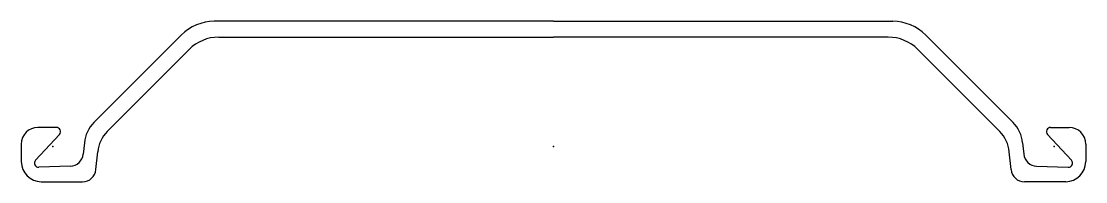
# Model space of a CAD drawing. Extents: x -19 to 619, y -21 to 75.
import ezdxf

# ---------------------------------------------------------------- set-up
doc = ezdxf.new("R2010")
doc.units = 0
doc.header["$MEASUREMENT"] = 0
doc.layers.get('0').update_dxf_attribs({"color": 5, "linetype": 'CONTINUOUS'})

msp = doc.modelspace()

# ---------------------------------------------------------------- linework, layer by layer
at = {"linetype": 'Continuous'}
for p, q in [((300, 75), (96.67798, 75)), ((300, 75), (503.32202, 75)), ((76.87899, 66.79899), (24.55521, 14.47521)), ((99.36534, 65.5), (300, 65.5)), ((500.63467, 65.5), (300, 65.5)), ((523.12103, 66.79899), (575.44476, 14.47521)), ((32.55822, 9.04822), (81.68767, 58.17767)), ((567.44177, 9.04822), (518.31232, 58.17767)), ((-10.42712, -8.2166), (3.86074, 7.30696)), ((2.02127, 11.5), (-9, 11.5)), ((610.42712, -8.2166), (596.13928, 7.30696)), ((597.9787, 11.5), (609, 11.5)), ((-19, 1.5), (-19, -9)), ((18.79735, 2.33068), (18.10752, -4.54136)), ((581.20264, 2.33068), (581.89246, -4.54136)), ((619, 1.5), (619, -9)), ((25.7304, -13.79603), (26.79962, -3.10384)), ((574.26959, -13.79603), (573.20038, -3.10384)), ((10.43082, -11.7373), (-8.49913, -12.40807)), ((589.56915, -11.7373), (608.49915, -12.40807)), ((-7, -21), (17.7701, -21)), ((607, -21), (582.22992, -21))]:
    msp.add_line(p, q, dxfattribs=at)
for centre, radius, start, end in [((96.67798, 47), 28, 90, 135), ((503.32202, 47), 28, 44.99997, 90), ((99.36534, 40.5), 25, 90, 135.00001), ((500.63467, 40.5), 25, 45.00004, 90), ((38.69734, 0.33307), 20, 135, 174.26771), ((561.30267, 0.33307), 20, 5.73229, 45.00009), ((-9, 1.5), 10, 90, 180), ((2.02127, 9), 2.5, 317.37359, 90), ((46.70036, -5.09391), 20, 135, 174.28941), ((553.29962, -5.09391), 20, 5.71059, 44.99997), ((597.9787, 9), 2.5, 90, 222.62712), ((609, 1.5), 10, 0, 90), ((10.14752, -3.74232), 8, 272.02939, 354.26771), ((589.85248, -3.74232), 8, 185.73227, 267.97041), ((-7, -9), 12, 180, 270), ((-8.58766, -9.90964), 2.5, 137.37359, 272.0294), ((607, -9), 12, 270, 0), ((608.58765, -9.90964), 2.5, 267.97128, 42.62618), ((17.7701, -13), 8, 270, 354.2894), ((582.22992, -13), 8, 185.71057, 270)]:
    msp.add_arc(centre, radius, start, end, dxfattribs=at)
for p in [(0, 0), (300, 0), (600, 0)]:
    msp.add_point(p, dxfattribs=at)

doc.saveas('drawing.dxf')
